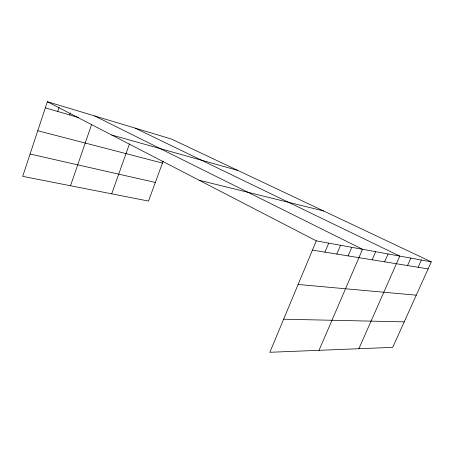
<?xml version="1.0" encoding="UTF-8"?>
<svg xmlns="http://www.w3.org/2000/svg" width="454" height="454" viewBox="0 0 454 454"><rect width="100%" height="100%" fill="white"/><g stroke="black" fill="none" stroke-linecap="round" stroke-linejoin="round"><path stroke-width="0.68" d="M431.3 261.844L316.296 240.858L269.852 352.281L392.727 347.372L431.3 261.844L171.277 138.986L47.358 101.719L22.7 176.362L148.509 201.065L163.162 161.108M57.72 111.468L59.065 107.45M69.717 114.964L70.381 112.995M70.523 185.754L91.668 124.317M111.69 193.835L129.475 143.884M324.939 252.135L328.724 243.128M336.823 254.064L340.545 245.285M348.133 255.903L351.793 247.339M319.026 350.318L362.519 249.297L94.557 115.918M372.149 259.802L375.668 251.692M384.623 261.827L388.068 253.956M358.876 348.723L399.781 256.096L135.093 128.107M407.544 265.55L410.853 258.116M418.106 267.264L421.346 260.029M283.642 319.202L404.236 321.858M298.119 284.471L416.267 295.174M312.443 250.103L428.122 268.893M30.078 154.031L155.336 182.451M199.141 180.249L323.634 210.974M37.773 130.735L162.441 163.071M111.673 134.997L237.731 170.386M45.332 107.848L78.752 117.603M47.358 101.719L316.296 240.858"/></g></svg>
